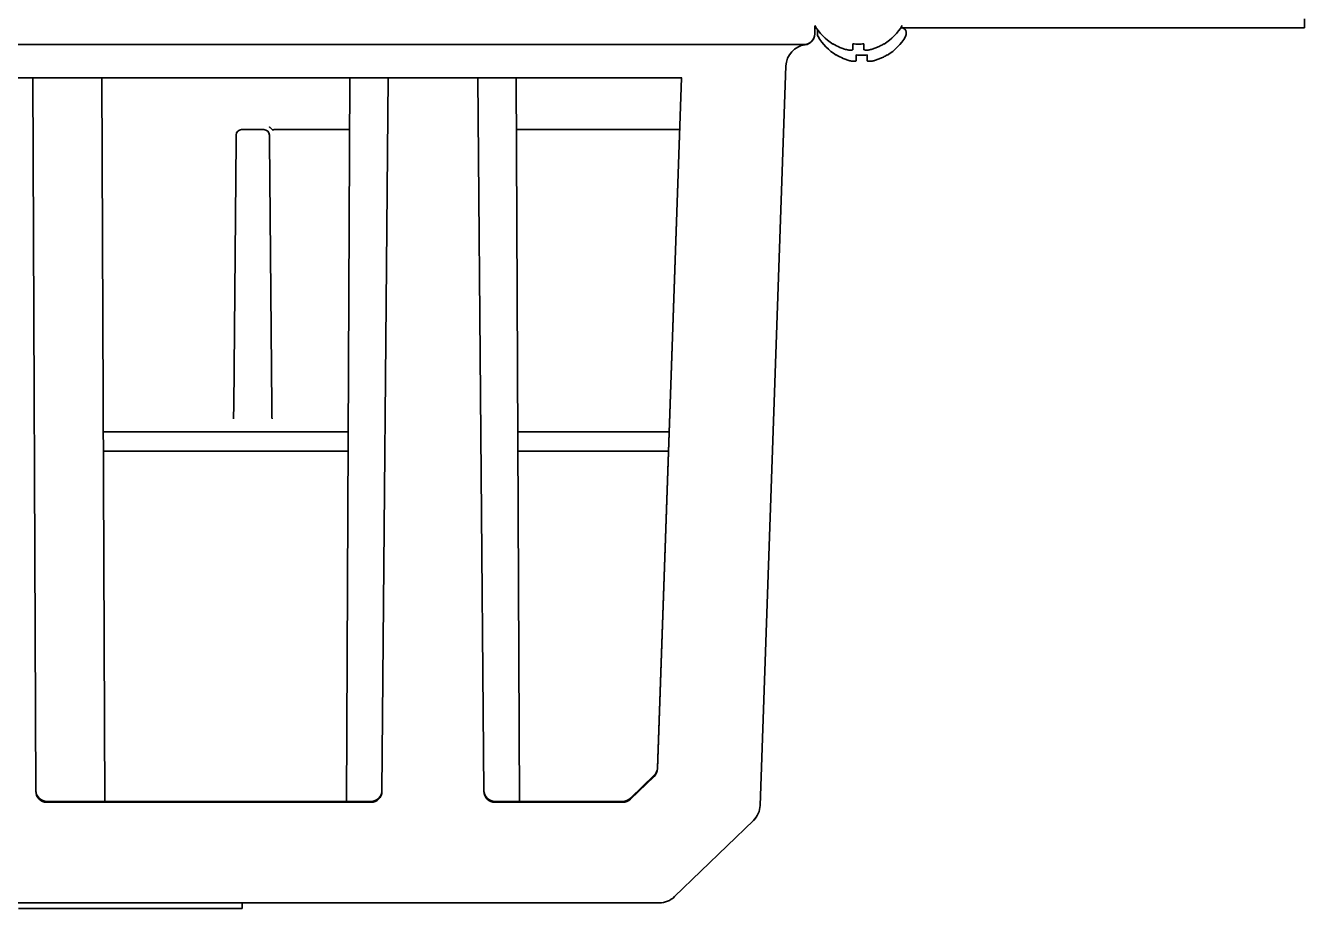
# Model space of a CAD drawing. Header units: inches. Extents: x 90 to 4161, y -506 to 3104.
# Drawn here: x 2885.2 to 3000.8, y 2193.3 to 2273 of the extents above; entities that cross this region are included whole.
import ezdxf

# ---------------------------------------------------------------- set-up
doc = ezdxf.new("R2010")
doc.units = ezdxf.units.IN
doc.layers.add('1', color=7, linetype='Continuous', true_color=0xffffff)

msp = doc.modelspace()

# ---------------------------------------------------------------- linework, layer by layer
at = {"layer": '1', "color": 7, "linetype": 'Continuous', "lineweight": 35}
for p, q in [((3000.79, 2273.6), (3000.79, 2272.8)), ((2956.56, 2272.97), (2956.54, 2272.24)), ((2956.55, 2272.8), (2956.66, 2272.8)), ((2956.79, 2272.4), (2956.79, 2272.2)), ((2964.31, 2272.8), (2998.79, 2272.8)), ((2964.79, 2272.2), (2964.79, 2272.4)), ((3000.79, 2272.8), (2998.79, 2272.8)), ((2939.96, 2271.28), (2829.22, 2271.28)), ((2942.79, 2271.28), (2939.96, 2271.28)), ((2954.37, 2271.28), (2942.79, 2271.28)), ((2955.54, 2271.28), (2954.37, 2271.28)), ((2958.19, 2271.32), (2958.19, 2271.35)), ((2962.79, 2271.35), (2962.79, 2271.32)), ((2958.49, 2270.32), (2958.49, 2270.35)), ((2963.09, 2270.35), (2963.09, 2270.32)), ((2953.94, 2269.35), (2951.6, 2202.58)), ((2940.82, 2268.28), (2828.36, 2268.28)), ((2886.15, 2203.86), (2885.87, 2268.28)), ((2892.4, 2202.94), (2892.12, 2268.28)), ((2914.52, 2268.28), (2914.23, 2202.94)), ((2917.99, 2268.28), (2917.43, 2203.85)), ((2926.65, 2203.85), (2926.09, 2268.28)), ((2929.85, 2202.94), (2929.57, 2268.28)), ((2943.65, 2268.28), (2940.82, 2268.28)), ((2944.5, 2268.28), (2942.33, 2205.95)), ((2944.51, 2268.28), (2942.33, 2205.88)), ((2944.54, 2268.28), (2943.65, 2268.28)), ((2904.25, 2262.64), (2904.25, 2263.1)), ((2904.75, 2263.6), (2906.76, 2263.6)), ((2907.26, 2263.1), (2907.27, 2262.64)), ((2907.76, 2263.6), (2914.5, 2263.6)), ((2929.59, 2263.6), (2944.34, 2263.6)), ((2904.04, 2238.6), (2904.25, 2262.64)), ((2907.27, 2262.64), (2907.48, 2238.6)), ((2904.03, 2237.67), (2904.04, 2238.6)), ((2907.48, 2238.6), (2907.48, 2237.67)), ((2914.38, 2236.31), (2892.25, 2236.31)), ((2943.39, 2236.31), (2929.7, 2236.31)), ((2892.26, 2234.58), (2914.37, 2234.58)), ((2929.71, 2234.58), (2943.33, 2234.58)), ((2942.04, 2205.3), (2939.89, 2203.22)), ((2942.02, 2205.2), (2939.89, 2203.14)), ((2916.43, 2202.94), (2887.15, 2202.94)), ((2916.43, 2202.86), (2887.15, 2202.86)), ((2939.2, 2202.94), (2927.65, 2202.94)), ((2939.2, 2202.86), (2927.65, 2202.86)), ((2951.6, 2202.58), (2951.6, 2202.58)), ((2951, 2201.21), (2943.88, 2194.34)), ((2942.49, 2193.78), (2826.69, 2193.78)), ((2904.79, 2193.28), (2904.79, 2193.78)), ((2942.49, 2193.78), (2942.49, 2193.78)), ((2943.88, 2194.34), (2943.88, 2194.34))]:
    msp.add_line(p, q, dxfattribs=at)
for centre, radius, start, end in [((2955.54, 2272.28), 1, 270, 358), ((2955.54, 2272.25), 1, 277.6236, 358), ((2960.69, 2275.42), 4.8, 210.3012, 238.4186), ((2957.19, 2272.4), 0.4, 155.025, 180), ((2957.19, 2272.2), 0.4, 180, 210.3012), ((2960.99, 2274.42), 4.8, 210.3012, 238.4186), ((2960.29, 2275.42), 4.8, 301.5837, 329.6988), ((2960.59, 2274.42), 4.8, 301.5837, 329.6988), ((2964.39, 2272.4), 0.4, 0, 90), ((2964.39, 2272.2), 0.4, 329.6988, 0), ((2955.94, 2269.28), 2, 97.6236, 178), ((2960.49, 2275.1), 3.78, 262.3959, 269.9965), ((2960.49, 2275.1), 3.78, 270.0035, 277.6041), ((2960.79, 2274.1), 3.78, 262.3959, 269.9965), ((2960.79, 2274.1), 3.78, 270.0035, 277.6041), ((2904.75, 2263.1), 0.5, 90, 179.5), ((2906.76, 2263.1), 0.5, 0.5, 90), ((2887.15, 2203.94), 1, 180.25, 270.5476), ((2916.43, 2203.94), 1, 270.4125, 359.5), ((2927.65, 2203.94), 1, 180.5, 270.4322), ((2949.61, 2202.65), 2, 314, 358), ((2942.49, 2195.78), 2, 270, 314)]:
    msp.add_arc(centre, radius, start, end, dxfattribs=at)
for centre, major_axis, ratio, start_param, end_param in [((2904.75, 2263.1), (0, -0.5), 0.999915, 3.141593, 4.703429), ((2906.76, 2263.1), (0, -0.5), 0.999915, 2.760773, 3.141593), ((2941.33, 2205.92), (-1, 0), 0.99863, 2.339426, 3.106734), ((2941.33, 2206), (-0.884, 0.467), 0.992708, 2.824178, 3.144522), ((2887.15, 2203.86), (1, 0), 0.99863, 3.14595, 4.712389), ((2916.43, 2203.86), (1, 0), 0.998629, 4.712389, 6.274471), ((2927.65, 2203.86), (1, 0), 0.998629, 3.150307, 4.712389), ((2939.2, 2203.94), (-0.998, -0.069), 0.998789, 1.502284, 2.270919), ((2939.2, 2203.86), (-1, 0), 0.99863, 1.570796, 2.339426), ((2935.07, 2199.95), (-4.13, -2.99), 0.024911, 3.123535, 3.126799), ((2949.61, 2202.65), (-2, 0.07), 0.99882, 2.371827, 3.141593), ((2942.49, 2195.78), (-1.39, 1.44), 0.999885, 2.373591, 3.141593)]:
    msp.add_ellipse(centre, major_axis=major_axis, ratio=ratio, start_param=start_param, end_param=end_param, dxfattribs=at)
for points, knots in [([(2958.19, 2271.35), (2958.39, 2271.23), (2958.6, 2271.12), (2958.93, 2270.98), (2959.04, 2270.94), (2959.26, 2270.86), (2959.38, 2270.83), (2959.49, 2270.8)], [0, 0, 0, 0, 0.5, 0.5, 0.75, 0.75, 1, 1, 1, 1]), ([(2960.99, 2271.35), (2960.99, 2271.23), (2960.99, 2271.12), (2960.99, 2270.98), (2960.99, 2270.94), (2960.99, 2270.86), (2960.99, 2270.83), (2960.99, 2270.8)], [0, 0, 0, 0, 0.5, 0.5, 0.75, 0.75, 1, 1, 1, 1]), ([(2958.49, 2270.35), (2958.69, 2270.23), (2958.9, 2270.12), (2959.23, 2269.98), (2959.34, 2269.94), (2959.56, 2269.86), (2959.68, 2269.83), (2959.79, 2269.8)], [0, 0, 0, 0, 0.5, 0.5, 0.75, 0.75, 1, 1, 1, 1]), ([(2961.29, 2270.35), (2961.29, 2270.23), (2961.29, 2270.12), (2961.29, 2269.98), (2961.29, 2269.94), (2961.29, 2269.86), (2961.29, 2269.83), (2961.29, 2269.8)], [0, 0, 0, 0, 0.5, 0.5, 0.75, 0.75, 1, 1, 1, 1]), ([(2907.51, 2263.6), (2907.49, 2263.62), (2907.46, 2263.66), (2907.42, 2263.71), (2907.37, 2263.75), (2907.35, 2263.77), (2907.32, 2263.8), (2907.31, 2263.81), (2907.29, 2263.83), (2907.28, 2263.84), (2907.27, 2263.84)], [0, 0, 0, 0, 0.25, 0.5, 0.5, 0.75, 0.75, 0.875, 0.875, 1, 1, 1, 1]), ([(2907.51, 2263.59), (2907.55, 2263.59), (2907.59, 2263.59), (2907.67, 2263.6), (2907.72, 2263.6), (2907.76, 2263.6)], [0, 0, 0, 0, 0.5, 0.5, 1, 1, 1, 1]), ([(2904.01, 2237.48), (2904.02, 2237.52), (2904.02, 2237.55), (2904.03, 2237.61), (2904.03, 2237.64), (2904.03, 2237.67)], [0, 0, 0, 0, 0.5, 0.5, 1, 1, 1, 1]), ([(2907.48, 2237.67), (2907.48, 2237.64), (2907.49, 2237.61), (2907.49, 2237.55), (2907.5, 2237.52), (2907.51, 2237.48)], [0, 0, 0, 0, 0.5, 0.5, 1, 1, 1, 1]), ([(2942.33, 2205.98), (2942.33, 2205.91), (2942.31, 2205.78), (2942.26, 2205.62), (2942.23, 2205.56), (2942.22, 2205.53)], [0, 0, 0, 0, 0.408716, 0.777408, 1, 1, 1, 1]), ([(2904.79, 2193.28), (2904.79, 2193.28), (2904.25, 2193.28), (2902.97, 2193.28), (2901.66, 2193.28), (2900.12, 2193.28), (2898.4, 2193.28), (2896.89, 2193.28), (2895.64, 2193.28), (2894.68, 2193.28), (2893.7, 2193.28), (2892.28, 2193.28), (2890.38, 2193.28), (2887.94, 2193.28), (2885.98, 2193.28), (2884.85, 2193.28), (2884.59, 2193.28)], [0, 0, 0, 0, 0.106353, 0.169105, 0.239089, 0.315308, 0.396018, 0.479225, 0.521163, 0.563024, 0.605947, 0.651193, 0.748459, 0.854083, 0.966665, 1, 1, 1, 1])]:
    msp.add_open_spline(points, degree=3, knots=knots, dxfattribs=at)
for points in [[(2959.99, 2270.8), (2959.99, 2270.82), (2959.99, 2270.84), (2959.99, 2270.9), (2959.99, 2270.95), (2959.99, 2271.01), (2959.99, 2271.08), (2959.99, 2271.15), (2959.99, 2271.24), (2959.99, 2271.31), (2959.99, 2271.35)], [(2961.49, 2270.8), (2961.55, 2270.82), (2961.65, 2270.84), (2961.81, 2270.9), (2961.97, 2270.95), (2962.13, 2271.01), (2962.28, 2271.08), (2962.44, 2271.15), (2962.6, 2271.24), (2962.73, 2271.31), (2962.79, 2271.35)], [(2959.49, 2270.8), (2959.52, 2270.8), (2959.57, 2270.79), (2959.64, 2270.79), (2959.71, 2270.79), (2959.78, 2270.79), (2959.85, 2270.79), (2959.92, 2270.79), (2959.97, 2270.8), (2959.99, 2270.8)], [(2959.79, 2269.8), (2959.82, 2269.8), (2959.87, 2269.79), (2959.94, 2269.79), (2960.01, 2269.79), (2960.08, 2269.79), (2960.15, 2269.79), (2960.22, 2269.79), (2960.27, 2269.8), (2960.29, 2269.8)], [(2960.29, 2269.8), (2960.29, 2269.82), (2960.29, 2269.84), (2960.29, 2269.9), (2960.29, 2269.95), (2960.29, 2270.01), (2960.29, 2270.08), (2960.29, 2270.15), (2960.29, 2270.24), (2960.29, 2270.31), (2960.29, 2270.35)], [(2960.99, 2270.8), (2961.01, 2270.8), (2961.06, 2270.79), (2961.13, 2270.79), (2961.21, 2270.79), (2961.28, 2270.79), (2961.35, 2270.79), (2961.42, 2270.79), (2961.47, 2270.8), (2961.49, 2270.8)], [(2961.29, 2269.8), (2961.31, 2269.8), (2961.36, 2269.79), (2961.43, 2269.79), (2961.51, 2269.79), (2961.58, 2269.79), (2961.65, 2269.79), (2961.72, 2269.79), (2961.77, 2269.8), (2961.79, 2269.8)], [(2961.79, 2269.8), (2961.85, 2269.82), (2961.95, 2269.84), (2962.11, 2269.9), (2962.27, 2269.95), (2962.43, 2270.01), (2962.58, 2270.08), (2962.74, 2270.15), (2962.9, 2270.24), (2963.03, 2270.31), (2963.09, 2270.35)], [(2907.51, 2263.6), (2907.51, 2263.6), (2907.51, 2263.6), (2907.51, 2263.6)]]:
    msp.add_open_spline(points, degree=3, dxfattribs=at)

doc.saveas('drawing.dxf')
